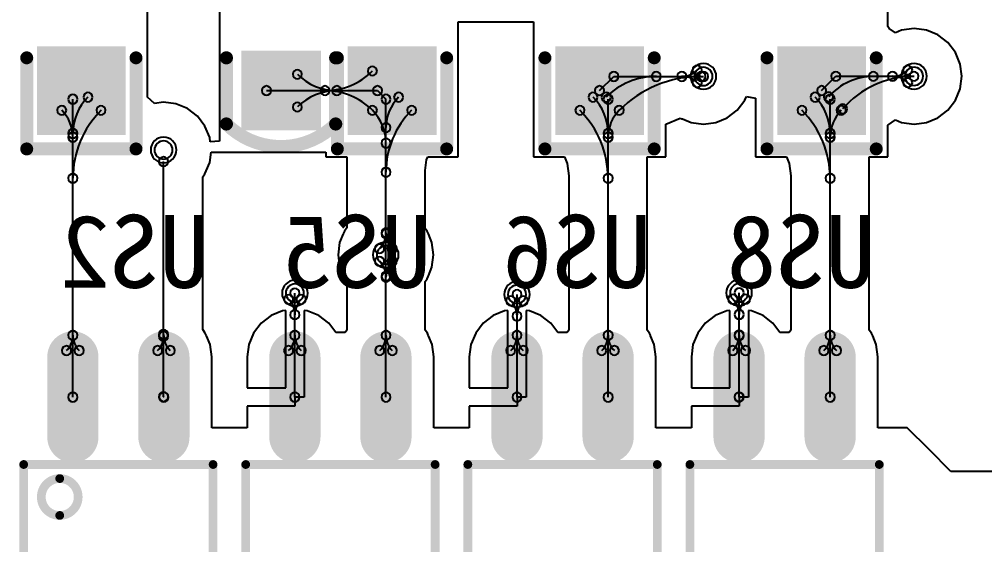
# Model space of a CAD drawing. Header units: inches. Extents: x 32166 to 66782, y 2386 to 7162.
# Drawn here: x 33241.4 to 33347.4, y 3364.6 to 3422.2 of the extents above; entities that cross this region are included whole.
import ezdxf

# ---------------------------------------------------------------- set-up
doc = ezdxf.new("R2010")
doc.units = ezdxf.units.IN
doc.header["$LTSCALE"] = 0.64311
doc.header["$MEASUREMENT"] = 0
for name, color, linetype in [('BOTTOMLAYER', 5, 'CONTINUOUS'), ('BOTTOMOVERLAY', 54, 'CONTINUOUS'), ('BOTTOMPASTE', 16, 'CONTINUOUS'), ('BOTTOMSOLDER', 6, 'CONTINUOUS'), ('MULTILAYER', 9, 'CONTINUOUS')]:
    doc.layers.add(name, color=color, linetype=linetype)
doc.styles.get("Standard").update_dxf_attribs({"font": 'txt', "width": 0.8})

msp = doc.modelspace()

# ---------------------------------------------------------------- linework, layer by layer
at = {"layer": 'BOTTOMLAYER'}
for p, q in [((33336.79, 3421.68), (33336.79, 3434.48)), ((33255.51, 3419.95), (33255.51, 3426.88)), ((33263.41, 3426.2), (33263.41, 3420.46)), ((33289.62, 3419.95), (33289.62, 3421.97)), ((33289.62, 3421.97), (33297.88, 3421.97)), ((33297.88, 3421.97), (33297.88, 3419.95)), ((33336.79, 3421.46), (33336.79, 3421.68)), ((33336.94, 3421.24), (33336.79, 3421.46)), ((33337.64, 3420.77), (33336.94, 3421.24)), ((33338.31, 3421.05), (33337.64, 3420.77)), ((33339.67, 3421.23), (33338.31, 3421.05)), ((33341.03, 3421.05), (33339.67, 3421.23)), ((33342.29, 3420.53), (33341.03, 3421.05)), ((33255.51, 3413.69), (33255.51, 3419.95)), ((33263.41, 3420.46), (33263.41, 3408.87)), ((33289.62, 3407.15), (33289.62, 3419.95)), ((33297.88, 3419.95), (33297.88, 3407.15)), ((33343.38, 3419.69), (33342.29, 3420.53)), ((33344.21, 3418.61), (33343.38, 3419.69)), ((33344.74, 3417.34), (33344.21, 3418.61)), ((33344.92, 3415.99), (33344.74, 3417.34)), ((33305.14, 3414.42), (33306.71, 3415.98)), ((33306.71, 3415.98), (33316.55, 3415.98)), ((33329.53, 3414.42), (33331.09, 3415.99)), ((33331.09, 3415.99), (33339.67, 3415.99)), ((33344.74, 3414.63), (33344.92, 3415.99)), ((33268.57, 3414.42), (33280.76, 3414.42)), ((33280.76, 3414.42), (33281.69, 3413.48)), ((33344.21, 3413.36), (33344.74, 3414.63)), ((33247.31, 3380.79), (33247.31, 3413.48)), ((33256.27, 3413.02), (33255.51, 3413.69)), ((33281.69, 3380.79), (33281.69, 3413.48)), ((33306.08, 3380.79), (33306.08, 3413.48)), ((33320.26, 3412.27), (33321.09, 3413.36)), ((33321.09, 3413.36), (33321.27, 3413.79)), ((33321.27, 3413.79), (33322.26, 3413.59)), ((33322.26, 3413.59), (33322.26, 3407.15)), ((33330.46, 3380.79), (33330.46, 3413.48)), ((33343.38, 3412.28), (33344.21, 3413.36)), ((33257.27, 3413.15), (33256.27, 3413.02)), ((33258.63, 3412.97), (33257.27, 3413.15)), ((33259.89, 3412.45), (33258.63, 3412.97)), ((33260.98, 3411.61), (33259.89, 3412.45)), ((33319.17, 3411.44), (33320.26, 3412.27)), ((33342.29, 3411.44), (33343.38, 3412.28)), ((33261.81, 3410.53), (33260.98, 3411.61)), ((33312.41, 3410.75), (33314, 3411.41)), ((33314, 3411.41), (33314.17, 3411.34)), ((33314.17, 3411.34), (33314.21, 3411.32)), ((33314.21, 3411.32), (33314.25, 3411.31)), ((33314.25, 3411.31), (33315.19, 3410.92)), ((33317.9, 3410.92), (33319.17, 3411.44)), ((33336.79, 3410.64), (33337.64, 3411.2)), ((33337.64, 3411.2), (33338.31, 3410.92)), ((33341.03, 3410.92), (33342.29, 3411.44)), ((33262.34, 3409.26), (33261.81, 3410.53)), ((33312.41, 3407.15), (33312.41, 3410.75)), ((33315.19, 3410.92), (33316.55, 3410.74)), ((33316.55, 3410.74), (33317.9, 3410.92)), ((33336.79, 3407.15), (33336.79, 3410.64)), ((33338.31, 3410.92), (33339.67, 3410.74)), ((33339.67, 3410.74), (33341.03, 3410.92)), ((33262.4, 3408.81), (33262.34, 3409.26)), ((33263.41, 3408.87), (33262.4, 3408.81)), ((33262.34, 3406.55), (33262.48, 3407.66)), ((33262.48, 3407.66), (33263.41, 3407.66)), ((33263.41, 3407.66), (33263.41, 3407.66)), ((33263.41, 3407.66), (33275.09, 3407.66)), ((33275.09, 3407.66), (33275.09, 3407.15)), ((33275.09, 3407.15), (33277.4, 3407.15)), ((33277.4, 3407.15), (33277.4, 3399.36)), ((33285.99, 3405.66), (33286.15, 3406.84)), ((33286.15, 3406.84), (33286.28, 3407.15)), ((33286.28, 3407.15), (33289.62, 3407.15)), ((33297.88, 3407.15), (33301.3, 3407.15)), ((33301.3, 3407.15), (33301.6, 3406.43)), ((33310.38, 3388.13), (33310.38, 3407.15)), ((33310.38, 3407.15), (33312.41, 3407.15)), ((33322.26, 3407.15), (33325.68, 3407.15)), ((33325.68, 3407.15), (33325.98, 3406.43)), ((33334.76, 3388.13), (33334.76, 3407.15)), ((33334.76, 3407.15), (33336.79, 3407.15)), ((33257.27, 3380.83), (33257.27, 3406.63)), ((33261.95, 3405.6), (33262.34, 3406.55)), ((33301.6, 3406.43), (33301.78, 3405.06)), ((33325.98, 3406.43), (33326.16, 3405.06)), ((33261.57, 3404.97), (33261.81, 3405.28)), ((33261.57, 3388.19), (33261.57, 3404.97)), ((33261.81, 3405.28), (33261.92, 3405.53)), ((33261.92, 3405.53), (33261.94, 3405.56)), ((33261.94, 3405.56), (33261.95, 3405.6)), ((33285.99, 3399.29), (33285.99, 3405.66)), ((33301.78, 3405.06), (33301.78, 3388.13)), ((33326.16, 3405.06), (33326.16, 3388.13)), ((33277, 3398.69), (33276.6, 3397.74)), ((33277.03, 3398.76), (33277, 3398.73)), ((33277, 3398.73), (33277, 3398.69)), ((33277.13, 3399.01), (33277.03, 3398.76)), ((33277.4, 3399.36), (33277.13, 3399.01)), ((33286.21, 3399.01), (33285.99, 3399.29)), ((33286.32, 3398.76), (33286.21, 3399.01)), ((33286.34, 3398.73), (33286.32, 3398.76)), ((33286.35, 3398.69), (33286.34, 3398.73)), ((33286.74, 3397.74), (33286.35, 3398.69)), ((33276.6, 3397.74), (33276.43, 3396.39)), ((33286.92, 3396.39), (33286.74, 3397.74)), ((33276.43, 3396.39), (33276.6, 3395.03)), ((33286.74, 3395.03), (33286.92, 3396.39)), ((33276.6, 3395.03), (33277, 3394.08)), ((33286.35, 3394.08), (33286.74, 3395.03)), ((33277, 3394.08), (33277, 3394.04)), ((33277, 3394.04), (33277.03, 3394.01)), ((33277.03, 3394.01), (33277.13, 3393.76)), ((33277.13, 3393.76), (33277.4, 3393.41)), ((33277.4, 3393.41), (33277.4, 3388.13)), ((33285.99, 3393.48), (33286.21, 3393.76)), ((33285.99, 3388.13), (33285.99, 3393.48)), ((33286.21, 3393.76), (33286.32, 3394.01)), ((33286.32, 3394.01), (33286.34, 3394.04)), ((33286.34, 3394.04), (33286.35, 3394.08)), ((33271.69, 3380.79), (33271.69, 3392.2)), ((33296.08, 3380.79), (33296.08, 3392.06)), ((33320.47, 3380.8), (33320.47, 3392.23)), ((33270.34, 3390.26), (33269.07, 3389.74)), ((33270.68, 3390.3), (33270.34, 3390.26)), ((33270.68, 3381.81), (33270.68, 3390.3)), ((33273.05, 3390.26), (33272.71, 3390.3)), ((33272.71, 3390.3), (33272.71, 3380.79)), ((33274.32, 3389.74), (33273.05, 3390.26)), ((33294.72, 3390.26), (33293.46, 3389.74)), ((33295.06, 3390.3), (33294.72, 3390.26)), ((33295.06, 3381.81), (33295.06, 3390.3)), ((33297.44, 3390.26), (33297.09, 3390.3)), ((33297.09, 3390.3), (33297.09, 3380.79)), ((33298.7, 3389.74), (33297.44, 3390.26)), ((33319.11, 3390.26), (33317.84, 3389.74)), ((33319.45, 3390.3), (33319.11, 3390.26)), ((33319.45, 3381.81), (33319.45, 3390.3)), ((33321.82, 3390.26), (33321.48, 3390.3)), ((33321.48, 3390.3), (33321.48, 3380.79)), ((33323.09, 3389.74), (33321.82, 3390.26)), ((33267.99, 3388.9), (33267.15, 3387.82)), ((33269.07, 3389.74), (33267.99, 3388.9)), ((33275.4, 3388.9), (33274.32, 3389.74)), ((33276.19, 3387.88), (33275.4, 3388.9)), ((33292.37, 3388.9), (33291.54, 3387.82)), ((33293.46, 3389.74), (33292.37, 3388.9)), ((33299.79, 3388.9), (33298.7, 3389.74)), ((33300.57, 3387.88), (33299.79, 3388.9)), ((33316.75, 3388.9), (33315.92, 3387.82)), ((33317.84, 3389.74), (33316.75, 3388.9)), ((33324.17, 3388.9), (33323.09, 3389.74)), ((33324.95, 3387.88), (33324.17, 3388.9)), ((33261.85, 3387.82), (33261.57, 3388.19)), ((33261.96, 3387.57), (33261.85, 3387.82)), ((33267.15, 3387.82), (33266.63, 3386.55)), ((33277.2, 3387.88), (33276.19, 3387.88)), ((33277.4, 3388.13), (33277.2, 3387.88)), ((33286.24, 3387.82), (33285.99, 3388.13)), ((33286.34, 3387.57), (33286.24, 3387.82)), ((33291.54, 3387.82), (33291.01, 3386.55)), ((33301.59, 3387.88), (33300.57, 3387.88)), ((33301.78, 3388.13), (33301.59, 3387.88)), ((33310.62, 3387.82), (33310.38, 3388.13)), ((33310.72, 3387.57), (33310.62, 3387.82)), ((33315.92, 3387.82), (33315.4, 3386.55)), ((33325.97, 3387.88), (33324.95, 3387.88)), ((33326.16, 3388.13), (33325.97, 3387.88)), ((33335, 3387.82), (33334.76, 3388.13)), ((33335.11, 3387.57), (33335, 3387.82)), ((33261.98, 3387.53), (33261.96, 3387.57)), ((33261.99, 3387.5), (33261.98, 3387.53)), ((33262.38, 3386.55), (33261.99, 3387.5)), ((33286.36, 3387.53), (33286.34, 3387.57)), ((33286.37, 3387.5), (33286.36, 3387.53)), ((33286.76, 3386.55), (33286.37, 3387.5)), ((33310.75, 3387.53), (33310.72, 3387.57)), ((33310.75, 3387.5), (33310.75, 3387.53)), ((33311.14, 3386.55), (33310.75, 3387.5)), ((33335.13, 3387.53), (33335.11, 3387.57)), ((33335.14, 3387.5), (33335.13, 3387.53)), ((33335.53, 3386.55), (33335.14, 3387.5)), ((33262.56, 3385.19), (33262.38, 3386.55)), ((33266.63, 3386.55), (33266.45, 3385.19)), ((33286.94, 3385.19), (33286.76, 3386.55)), ((33291.01, 3386.55), (33290.83, 3385.19)), ((33311.32, 3385.19), (33311.14, 3386.55)), ((33315.4, 3386.55), (33315.22, 3385.19)), ((33335.71, 3385.19), (33335.53, 3386.55)), ((33262.56, 3377.43), (33262.56, 3385.19)), ((33266.45, 3385.19), (33266.45, 3381.81)), ((33286.94, 3377.43), (33286.94, 3385.19)), ((33290.83, 3385.19), (33290.83, 3381.81)), ((33311.32, 3377.43), (33311.32, 3385.19)), ((33315.22, 3385.19), (33315.22, 3381.81)), ((33335.71, 3377.43), (33335.71, 3385.19)), ((33266.45, 3381.81), (33270.68, 3381.81)), ((33290.83, 3381.81), (33295.06, 3381.81)), ((33315.22, 3381.81), (33319.45, 3381.81)), ((33257.27, 3380.83), (33257.31, 3380.79)), ((33272.71, 3380.79), (33271.7, 3380.79)), ((33271.7, 3380.79), (33271.7, 3379.78)), ((33297.09, 3380.79), (33296.08, 3380.79)), ((33296.08, 3380.79), (33296.08, 3379.78)), ((33320.46, 3380.79), (33320.47, 3380.8)), ((33321.48, 3380.79), (33320.46, 3380.79)), ((33320.46, 3380.79), (33320.46, 3379.78)), ((33271.7, 3379.78), (33266.45, 3379.78)), ((33266.45, 3379.78), (33266.45, 3377.43)), ((33296.08, 3379.78), (33290.83, 3379.78)), ((33290.83, 3379.78), (33290.83, 3377.43)), ((33320.46, 3379.78), (33315.22, 3379.78)), ((33315.22, 3379.78), (33315.22, 3377.43)), ((33266.45, 3377.43), (33262.56, 3377.43)), ((33290.83, 3377.43), (33286.94, 3377.43)), ((33315.22, 3377.43), (33311.32, 3377.43)), ((33338.93, 3377.43), (33335.71, 3377.43)), ((33341.32, 3375.03), (33338.93, 3377.43)), ((33343.7, 3372.63), (33341.32, 3375.03)), ((33381.54, 3372.63), (33343.7, 3372.63))]:
    msp.add_line(p, q, dxfattribs=at)
at = {"layer": 'BOTTOMLAYER', "const_width": 4}
for points in [[(33247.31, 3376.39), (33247.31, 3385.19)], [(33257.31, 3376.39), (33257.31, 3385.19)], [(33271.69, 3385.19), (33271.69, 3376.39)], [(33281.69, 3385.19), (33281.69, 3376.39)], [(33296.08, 3385.19), (33296.08, 3376.39)], [(33306.08, 3385.19), (33306.08, 3376.39)], [(33320.46, 3385.19), (33320.46, 3376.39)], [(33330.46, 3385.19), (33330.46, 3376.39)]]:
    msp.add_lwpolyline(points, dxfattribs=at)
at = {"layer": 'BOTTOMLAYER', "const_width": 2}
for points in [[(33247.31, 3386.19, 1), (33247.31, 3384.19, 1)], [(33257.31, 3386.19, 1), (33257.31, 3384.19, 1)], [(33271.69, 3384.19, 1), (33271.69, 3386.19, 1)], [(33281.69, 3384.19, 1), (33281.69, 3386.19, 1)], [(33296.08, 3384.19, 1), (33296.08, 3386.19, 1)], [(33306.08, 3384.19, 1), (33306.08, 3386.19, 1)], [(33320.46, 3384.19, 1), (33320.46, 3386.19, 1)], [(33330.46, 3384.19, 1), (33330.46, 3386.19, 1)], [(33247.31, 3377.39, 1), (33247.31, 3375.39, 1)], [(33257.31, 3377.39, 1), (33257.31, 3375.39, 1)], [(33271.69, 3375.39, 1), (33271.69, 3377.39, 1)], [(33281.69, 3375.39, 1), (33281.69, 3377.39, 1)], [(33296.08, 3375.39, 1), (33296.08, 3377.39, 1)], [(33306.08, 3375.39, 1), (33306.08, 3377.39, 1)], [(33320.46, 3375.39, 1), (33320.46, 3377.39, 1)], [(33330.46, 3375.39, 1), (33330.46, 3377.39, 1)]]:
    msp.add_lwpolyline(points, format="xyb", close=True, dxfattribs=at)
at = {"layer": 'BOTTOMLAYER'}
for centre, radius, start, end in [((33271.96, 3416.21), 0.508, 0, 180), ((33275, 3421.78), 7.36, 270, 315), ((33280.2, 3416.57), 0.508, 0, 180), ((33280.2, 3416.57), 0.508, 180, 0), ((33306.71, 3415.98), 0.508, 0, 180), ((33306.71, 3415.98), 0.508, 0, 180), ((33311.37, 3415.98), 0.508, 0, 180), ((33314.17, 3415.98), 0.508, 0, 180), ((33314.17, 3415.98), 0.508, 0, 180), ((33314.17, 3418.36), 2.38, 270.0004, 315.0004), ((33315.85, 3416.68), 0.508, 0, 180), ((33315.85, 3416.68), 0.508, 180, 0), ((33316.55, 3415.98), 1, 0, 180), ((33316.28, 3415.98), 0.508, 0, 180), ((33316.55, 3415.98), 0.508, 0, 180), ((33331.09, 3415.99), 0.508, 0, 180), ((33331.09, 3415.99), 0.508, 0, 180), ((33335.21, 3415.99), 0.508, 0, 180), ((33337.3, 3415.99), 0.508, 0, 180), ((33337.3, 3415.99), 0.508, 0, 180), ((33337.3, 3418.36), 2.38, 270.0004, 315.0004), ((33338.98, 3416.68), 0.508, 0, 180), ((33338.98, 3416.68), 0.508, 180, 0), ((33339.67, 3415.99), 1, 0, 180), ((33339.67, 3415.99), 0.508, 0, 180), ((33339.67, 3415.99), 0.508, 0, 180), ((33271.96, 3416.21), 0.508, 180, 0), ((33276.3, 3420.55), 6.13, 225.0001, 270.0001), ((33311.37, 3408.19), 7.8, 89.9999, 134.9999), ((33306.71, 3415.98), 0.508, 180, 0), ((33306.71, 3415.98), 0.508, 180, 0), ((33316.28, 3403.28), 12.7, 90, 135), ((33311.37, 3415.98), 0.508, 180, 0), ((33314.17, 3415.98), 0.508, 180, 0), ((33314.17, 3415.98), 0.508, 180, 0), ((33314.17, 3413.61), 2.38, 44.9996, 89.9996), ((33315.85, 3415.29), 0.508, 0, 180), ((33316.55, 3415.98), 1, 180, 0), ((33316.28, 3415.98), 0.508, 180, 0), ((33316.55, 3415.98), 0.508, 180, 0), ((33335.21, 3409.47), 6.51, 90, 138.938), ((33331.09, 3415.99), 0.508, 180, 0), ((33331.09, 3415.99), 0.508, 180, 0), ((33339.67, 3405.58), 10.4, 90, 138.938), ((33335.21, 3415.99), 0.508, 180, 0), ((33337.3, 3415.99), 0.508, 180, 0), ((33337.3, 3415.99), 0.508, 180, 0), ((33337.3, 3413.61), 2.38, 44.9996, 89.9996), ((33338.98, 3415.29), 0.508, 0, 180), ((33339.67, 3415.99), 1, 180, 0), ((33339.67, 3415.99), 0.508, 180, 0), ((33339.67, 3415.99), 0.508, 180, 0), ((33268.57, 3414.42), 0.508, 0, 180), ((33268.57, 3414.42), 0.508, 180, 0), ((33276.3, 3408.29), 6.13, 89.9999, 134.9999), ((33275, 3414.42), 0.508, 0, 180), ((33275, 3414.42), 0.508, 0, 180), ((33275, 3414.42), 0.508, 180, 0), ((33275, 3414.42), 0.508, 180, 0), ((33275, 3407.06), 7.36, 45, 90), ((33276.3, 3414.42), 0.508, 0, 180), ((33276.3, 3414.42), 0.508, 0, 180), ((33276.3, 3414.42), 0.508, 180, 0), ((33276.3, 3414.42), 0.508, 180, 0), ((33280.76, 3414.42), 0.508, 0, 180), ((33280.76, 3414.42), 0.508, 0, 180), ((33280.76, 3414.42), 0.508, 180, 0), ((33280.76, 3414.42), 0.508, 180, 0), ((33305.14, 3414.42), 0.508, 0, 180), ((33305.14, 3414.42), 0.508, 180, 0), ((33315.85, 3415.29), 0.508, 180, 0), ((33329.53, 3414.42), 0.508, 0, 180), ((33329.53, 3414.42), 0.508, 180, 0), ((33330.29, 3413.75), 0.508, 0, 180), ((33338.98, 3415.29), 0.508, 180, 0), ((33247.31, 3413.48), 0.508, 0, 180), ((33247.31, 3413.48), 0.508, 180, 0), ((33252.96, 3409.71), 5.65, 135.0001, 180.0001), ((33248.97, 3413.7), 0.508, 0, 180), ((33248.97, 3413.7), 0.508, 180, 0), ((33281.69, 3413.48), 0.508, 0, 180), ((33281.69, 3413.48), 0.508, 0, 180), ((33281.69, 3413.48), 0.508, 180, 0), ((33281.69, 3413.48), 0.508, 180, 0), ((33286.41, 3410.36), 4.72, 135.0001, 180.0001), ((33283.08, 3413.7), 0.508, 0, 180), ((33283.08, 3413.7), 0.508, 180, 0), ((33304.42, 3413.7), 0.508, 0, 180), ((33304.42, 3413.7), 0.508, 180, 0), ((33300.43, 3409.71), 5.65, 359.9999, 44.9999), ((33305.86, 3413.7), 0.508, 0, 180), ((33305.86, 3413.7), 0.508, 180, 0), ((33306.08, 3413.48), 0.508, 0, 180), ((33306.08, 3413.48), 0.508, 180, 0), ((33328.81, 3413.7), 0.508, 0, 180), ((33328.81, 3413.7), 0.508, 180, 0), ((33324.81, 3409.71), 5.65, 359.9999, 44.9999), ((33330.29, 3413.75), 0.508, 180, 0), ((33330.46, 3413.48), 0.508, 0, 180), ((33330.46, 3413.48), 0.508, 180, 0), ((33246.09, 3412.26), 0.508, 0, 180), ((33246.09, 3412.26), 0.508, 180, 0), ((33243.15, 3409.32), 4.16, 359.9999, 44.9999), ((33257.87, 3404.8), 10.55, 135, 180), ((33250.4, 3412.26), 0.508, 0, 180), ((33250.4, 3412.26), 0.508, 180, 0), ((33271.96, 3412.62), 0.508, 0, 180), ((33271.96, 3412.62), 0.508, 180, 0), ((33280.2, 3412.26), 0.508, 0, 180), ((33280.2, 3412.26), 0.508, 0, 180), ((33280.2, 3412.26), 0.508, 180, 0), ((33280.2, 3412.26), 0.508, 180, 0), ((33276.6, 3408.66), 5.09, 0, 45), ((33291.32, 3405.46), 9.63, 135, 180), ((33284.51, 3412.26), 0.508, 0, 180), ((33284.51, 3412.26), 0.508, 180, 0), ((33302.99, 3412.26), 0.508, 0, 180), ((33302.99, 3412.26), 0.508, 180, 0), ((33295.52, 3404.8), 10.55, 360, 45), ((33310.24, 3409.32), 4.16, 135.0001, 180.0001), ((33307.3, 3412.26), 0.508, 0, 180), ((33307.3, 3412.26), 0.508, 0, 180), ((33307.3, 3412.26), 0.508, 180, 0), ((33307.3, 3412.26), 0.508, 180, 0), ((33327.37, 3412.26), 0.508, 0, 180), ((33327.37, 3412.26), 0.508, 180, 0), ((33319.91, 3404.8), 10.55, 360, 45), ((33334.63, 3409.32), 4.16, 135.0001, 180.0001), ((33331.68, 3412.26), 0.508, 0, 180), ((33331.68, 3412.26), 0.508, 180, 0), ((33331.83, 3412.42), 0.508, 0, 180), ((33331.83, 3412.42), 0.508, 180, 0), ((33247.31, 3409.71), 0.508, 0, 180), ((33281.69, 3410.36), 0.508, 0, 180), ((33281.69, 3410.36), 0.508, 180, 0), ((33306.08, 3409.71), 0.508, 0, 180), ((33330.46, 3409.71), 0.508, 0, 180), ((33247.31, 3409.32), 0.508, 0, 180), ((33247.31, 3409.71), 0.508, 180, 0), ((33247.31, 3409.32), 0.508, 180, 0), ((33281.69, 3408.66), 0.508, 0, 180), ((33306.08, 3409.32), 0.508, 0, 180), ((33306.08, 3409.71), 0.508, 180, 0), ((33306.08, 3409.32), 0.508, 180, 0), ((33330.46, 3409.32), 0.508, 0, 180), ((33330.46, 3409.71), 0.508, 180, 0), ((33330.46, 3409.32), 0.508, 180, 0), ((33257.27, 3407.91), 1, 0, 180), ((33257.27, 3407.91), 1, 180, 0), ((33281.69, 3408.66), 0.508, 180, 0), ((33257.27, 3406.63), 0.508, 0, 180), ((33257.27, 3406.63), 0.508, 180, 0), ((33281.69, 3405.46), 0.508, 0, 180), ((33247.31, 3404.8), 0.508, 0, 180), ((33247.31, 3404.8), 0.508, 180, 0), ((33281.69, 3405.46), 0.508, 180, 0), ((33306.08, 3404.8), 0.508, 0, 180), ((33306.08, 3404.8), 0.508, 180, 0), ((33330.46, 3404.8), 0.508, 0, 180), ((33330.46, 3404.8), 0.508, 180, 0), ((33279.24, 3398.82), 2.46, 314.9996, 359.9996), ((33281.69, 3398.82), 0.508, 0, 180), ((33281.69, 3398.7), 0.508, 0, 180), ((33281.69, 3398.82), 0.508, 180, 0), ((33281.69, 3398.7), 0.508, 180, 0), ((33283.99, 3398.7), 2.29, 180.0003, 225.0003), ((33280.98, 3397.08), 0.508, 0, 180), ((33281.67, 3396.39), 1, 0, 180), ((33282.37, 3397.08), 0.508, 0, 180), ((33280.98, 3397.08), 0.508, 180, 0), ((33281.67, 3396.39), 1, 180, 0), ((33282.37, 3397.08), 0.508, 180, 0), ((33280.98, 3395.69), 0.508, 0, 180), ((33280.98, 3395.69), 0.508, 180, 0), ((33279.24, 3393.95), 2.46, 0.0004, 45.0004), ((33283.99, 3394.07), 2.29, 134.9997, 179.9997), ((33282.37, 3395.69), 0.508, 0, 180), ((33282.37, 3395.69), 0.508, 180, 0), ((33281.69, 3394.07), 0.508, 0, 180), ((33281.69, 3393.95), 0.508, 0, 180), ((33271.69, 3392.2), 1, 0, 180), ((33281.69, 3394.07), 0.508, 180, 0), ((33281.69, 3393.95), 0.508, 180, 0), ((33296.08, 3392.06), 1, 0, 180), ((33320.47, 3392.23), 1, 0, 180), ((33271, 3391.51), 0.508, 0, 180), ((33271.69, 3392.2), 1, 180, 0), ((33271.69, 3392.2), 0.508, 0, 180), ((33271.69, 3392.2), 0.508, 180, 0), ((33272.39, 3391.51), 0.508, 0, 180), ((33296.08, 3392.06), 1, 180, 0), ((33296.08, 3392.06), 0.508, 0, 180), ((33296.08, 3392.06), 0.508, 180, 0), ((33319.78, 3391.53), 0.508, 0, 180), ((33320.47, 3392.23), 1, 180, 0), ((33320.47, 3392.23), 0.508, 0, 180), ((33320.47, 3392.23), 0.508, 180, 0), ((33321.17, 3391.53), 0.508, 0, 180), ((33271, 3391.51), 0.508, 180, 0), ((33269.32, 3389.83), 2.38, 0.0004, 45.0004), ((33274.07, 3389.83), 2.38, 134.9996, 179.9996), ((33272.39, 3391.51), 0.508, 180, 0), ((33295.38, 3391.36), 0.508, 0, 180), ((33295.38, 3391.36), 0.508, 180, 0), ((33293.7, 3389.68), 2.38, 0.0004, 45.0004), ((33298.45, 3389.68), 2.38, 134.9996, 179.9996), ((33296.77, 3391.36), 0.508, 0, 180), ((33296.77, 3391.36), 0.508, 180, 0), ((33319.78, 3391.53), 0.508, 180, 0), ((33318.1, 3389.85), 2.38, 0.0004, 45.0004), ((33322.85, 3389.85), 2.38, 134.9996, 179.9996), ((33321.17, 3391.53), 0.508, 180, 0), ((33271.69, 3389.83), 0.508, 0, 180), ((33271.69, 3389.83), 0.508, 0, 180), ((33296.08, 3389.68), 0.508, 0, 180), ((33296.08, 3389.68), 0.508, 0, 180), ((33320.47, 3389.85), 0.508, 0, 180), ((33320.47, 3389.85), 0.508, 0, 180), ((33271.69, 3389.83), 0.508, 180, 0), ((33271.69, 3389.83), 0.508, 180, 0), ((33296.08, 3389.68), 0.508, 180, 0), ((33296.08, 3389.68), 0.508, 180, 0), ((33320.47, 3389.85), 0.508, 180, 0), ((33320.47, 3389.85), 0.508, 180, 0), ((33247.31, 3387.57), 0.508, 0, 180), ((33247.31, 3387.57), 0.508, 0, 180), ((33257.27, 3387.67), 0.508, 0, 180), ((33257.27, 3387.47), 0.508, 0, 180), ((33271.69, 3387.57), 0.508, 0, 180), ((33271.69, 3387.57), 0.508, 0, 180), ((33281.69, 3387.57), 0.508, 0, 180), ((33281.69, 3387.57), 0.508, 0, 180), ((33296.08, 3387.57), 0.508, 0, 180), ((33296.08, 3387.57), 0.508, 0, 180), ((33306.08, 3387.57), 0.508, 0, 180), ((33306.08, 3387.57), 0.508, 0, 180), ((33320.47, 3387.59), 0.508, 0, 180), ((33320.47, 3387.55), 0.508, 0, 180), ((33330.46, 3387.57), 0.508, 0, 180), ((33330.46, 3387.57), 0.508, 0, 180), ((33244.94, 3387.57), 2.38, 314.9996, 359.9996), ((33247.31, 3387.57), 0.508, 180, 0), ((33247.31, 3387.57), 0.508, 180, 0), ((33249.69, 3387.57), 2.38, 180.0004, 225.0004), ((33255.03, 3387.47), 2.24, 314.9998, 359.9998), ((33257.27, 3387.67), 0.508, 180, 0), ((33257.27, 3387.47), 0.508, 180, 0), ((33259.78, 3387.67), 2.51, 180.0003, 225.0003), ((33269.32, 3387.57), 2.38, 314.9996, 359.9996), ((33271.69, 3387.57), 0.508, 180, 0), ((33271.69, 3387.57), 0.508, 180, 0), ((33274.07, 3387.57), 2.38, 180.0004, 225.0004), ((33279.32, 3387.57), 2.38, 314.9996, 359.9996), ((33281.69, 3387.57), 0.508, 180, 0), ((33281.69, 3387.57), 0.508, 180, 0), ((33284.07, 3387.57), 2.38, 180.0004, 225.0004), ((33293.7, 3387.57), 2.38, 314.9996, 359.9996), ((33296.08, 3387.57), 0.508, 180, 0), ((33296.08, 3387.57), 0.508, 180, 0), ((33298.45, 3387.57), 2.38, 180.0004, 225.0004), ((33303.7, 3387.57), 2.38, 314.9996, 359.9996), ((33306.08, 3387.57), 0.508, 180, 0), ((33306.08, 3387.57), 0.508, 180, 0), ((33308.45, 3387.57), 2.38, 180.0004, 225.0004), ((33318.07, 3387.59), 2.4, 314.9996, 359.9996), ((33320.47, 3387.59), 0.508, 180, 0), ((33320.47, 3387.55), 0.508, 180, 0), ((33322.82, 3387.55), 2.35, 180.0003, 225.0003), ((33328.09, 3387.57), 2.38, 314.9996, 359.9996), ((33330.46, 3387.57), 0.508, 180, 0), ((33330.46, 3387.57), 0.508, 180, 0), ((33332.84, 3387.57), 2.38, 180.0004, 225.0004), ((33246.62, 3385.89), 0.508, 0, 180), ((33246.62, 3385.89), 0.508, 180, 0), ((33248.01, 3385.89), 0.508, 0, 180), ((33248.01, 3385.89), 0.508, 180, 0), ((33256.62, 3385.89), 0.508, 0, 180), ((33256.62, 3385.89), 0.508, 180, 0), ((33258.01, 3385.89), 0.508, 0, 180), ((33258.01, 3385.89), 0.508, 180, 0), ((33271, 3385.89), 0.508, 0, 180), ((33271, 3385.89), 0.508, 180, 0), ((33272.39, 3385.89), 0.508, 0, 180), ((33272.39, 3385.89), 0.508, 180, 0), ((33281, 3385.89), 0.508, 0, 180), ((33281, 3385.89), 0.508, 180, 0), ((33282.39, 3385.89), 0.508, 0, 180), ((33282.39, 3385.89), 0.508, 180, 0), ((33295.38, 3385.89), 0.508, 0, 180), ((33295.38, 3385.89), 0.508, 180, 0), ((33296.77, 3385.89), 0.508, 0, 180), ((33296.77, 3385.89), 0.508, 180, 0), ((33305.38, 3385.89), 0.508, 0, 180), ((33305.38, 3385.89), 0.508, 180, 0), ((33306.77, 3385.89), 0.508, 0, 180), ((33306.77, 3385.89), 0.508, 180, 0), ((33319.77, 3385.89), 0.508, 0, 180), ((33319.77, 3385.89), 0.508, 180, 0), ((33321.16, 3385.89), 0.508, 0, 180), ((33321.16, 3385.89), 0.508, 180, 0), ((33329.77, 3385.89), 0.508, 0, 180), ((33329.77, 3385.89), 0.508, 180, 0), ((33331.16, 3385.89), 0.508, 0, 180), ((33331.16, 3385.89), 0.508, 180, 0), ((33247.31, 3380.79), 0.508, 0, 180), ((33247.31, 3380.79), 0.508, 180, 0), ((33257.27, 3380.83), 0.508, 0, 180), ((33257.27, 3380.83), 0.508, 0, 180), ((33257.27, 3380.83), 0.508, 180, 0), ((33257.27, 3380.83), 0.508, 180, 0), ((33257.31, 3380.79), 0.508, 0, 180), ((33257.31, 3380.79), 0.508, 180, 0), ((33271.69, 3380.79), 0.508, 0, 180), ((33271.69, 3380.79), 0.508, 180, 0), ((33281.69, 3380.79), 0.508, 0, 180), ((33281.69, 3380.79), 0.508, 180, 0), ((33296.08, 3380.79), 0.508, 0, 180), ((33296.08, 3380.79), 0.508, 180, 0), ((33306.08, 3380.79), 0.508, 0, 180), ((33306.08, 3380.79), 0.508, 180, 0), ((33320.46, 3380.79), 0.508, 0, 180), ((33320.46, 3380.79), 0.508, 180, 0), ((33320.47, 3380.8), 0.508, 0, 180), ((33320.47, 3380.8), 0.508, 0, 180), ((33320.47, 3380.8), 0.508, 180, 0), ((33320.47, 3380.8), 0.508, 180, 0), ((33330.46, 3380.79), 0.508, 0, 180), ((33330.46, 3380.79), 0.508, 180, 0)]:
    msp.add_arc(centre, radius, start, end, dxfattribs=at)
for points in [[(33244.18, 3418.48), (33244.18, 3410.35), (33252.31, 3418.48), (33252.31, 3410.35)], [(33273.72, 3410.86), (33273.72, 3417.97), (33266.61, 3410.86), (33266.61, 3417.97)], [(33278.29, 3418.48), (33278.29, 3410.35), (33286.42, 3418.48), (33286.42, 3410.35)], [(33301.08, 3418.48), (33301.08, 3410.35), (33309.21, 3418.48), (33309.21, 3410.35)], [(33325.46, 3418.48), (33325.46, 3410.35), (33333.59, 3418.48), (33333.59, 3410.35)]]:
    msp.add_solid(points, dxfattribs=at)
at = {"layer": 'BOTTOMOVERLAY'}
for points, const_width in [([(33242.25, 3408.02), (33242.25, 3418.02)], 1.42), ([(33254.25, 3408.02), (33254.25, 3418.02)], 1.42), ([(33264.17, 3410.76), (33264.17, 3418.02)], 1.44), ([(33276.17, 3410.76), (33276.17, 3418.02)], 1.44), ([(33276.36, 3408.02), (33276.36, 3418.02)], 1.42), ([(33288.36, 3408.02), (33288.36, 3418.02)], 1.42), ([(33299.14, 3408.02), (33299.14, 3418.02)], 1.42), ([(33311.14, 3408.02), (33311.14, 3418.02)], 1.42), ([(33323.53, 3408.02), (33323.53, 3418.02)], 1.42), ([(33335.53, 3408.02), (33335.53, 3418.02)], 1.42), ([(33242.25, 3408.02), (33254.25, 3408.02)], 1.42), ([(33276.36, 3408.02), (33288.36, 3408.02)], 1.42), ([(33299.14, 3408.02), (33311.14, 3408.02)], 1.42), ([(33323.53, 3408.02), (33335.53, 3408.02)], 1.42), ([(33241.91, 3373.39), (33262.71, 3373.39)], 0.959), ([(33241.91, 3338.19), (33241.91, 3373.39)], 0.959), ([(33262.71, 3338.19), (33262.71, 3373.39)], 0.959), ([(33266.29, 3338.19), (33266.29, 3373.39)], 0.959), ([(33266.29, 3373.39), (33287.09, 3373.39)], 0.959), ([(33287.09, 3338.19), (33287.09, 3373.39)], 0.959), ([(33290.68, 3338.19), (33290.68, 3373.39)], 0.959), ([(33290.68, 3373.39), (33311.48, 3373.39)], 0.959), ([(33311.48, 3338.19), (33311.48, 3373.39)], 0.959), ([(33315.06, 3338.19), (33315.06, 3373.39)], 0.959), ([(33315.06, 3373.39), (33335.86, 3373.39)], 0.959), ([(33335.86, 3338.19), (33335.86, 3373.39)], 0.959)]:
    msp.add_lwpolyline(points, dxfattribs=dict(at, const_width=const_width))
for points, const_width in [([(33241.89, 3418.02, 1), (33242.6, 3418.02, 1)], 0.711), ([(33253.89, 3418.02, 1), (33254.6, 3418.02, 1)], 0.711), ([(33264.53, 3418.02, 1), (33263.81, 3418.02, 1)], 0.72), ([(33276.53, 3418.02, 1), (33275.81, 3418.02, 1)], 0.72), ([(33276, 3418.02, 1), (33276.71, 3418.02, 1)], 0.711), ([(33288, 3418.02, 1), (33288.71, 3418.02, 1)], 0.711), ([(33298.79, 3418.02, 1), (33299.5, 3418.02, 1)], 0.711), ([(33310.79, 3418.02, 1), (33311.5, 3418.02, 1)], 0.711), ([(33323.17, 3418.02, 1), (33323.88, 3418.02, 1)], 0.711), ([(33335.17, 3418.02, 1), (33335.88, 3418.02, 1)], 0.711), ([(33264.53, 3410.76, 1), (33263.81, 3410.76, 1)], 0.72), ([(33264.53, 3410.76, 1), (33263.81, 3410.76, 1)], 0.72), ([(33276.53, 3410.76, 1), (33275.81, 3410.76, 1)], 0.72), ([(33276.53, 3410.76, 1), (33275.81, 3410.76, 1)], 0.72), ([(33241.89, 3408.02, 1), (33242.6, 3408.02, 1)], 0.711), ([(33241.89, 3408.02, 1), (33242.6, 3408.02, 1)], 0.711), ([(33253.89, 3408.02, 1), (33254.6, 3408.02, 1)], 0.711), ([(33253.89, 3408.02, 1), (33254.6, 3408.02, 1)], 0.711), ([(33276, 3408.02, 1), (33276.71, 3408.02, 1)], 0.711), ([(33276, 3408.02, 1), (33276.71, 3408.02, 1)], 0.711), ([(33288, 3408.02, 1), (33288.71, 3408.02, 1)], 0.711), ([(33288, 3408.02, 1), (33288.71, 3408.02, 1)], 0.711), ([(33298.79, 3408.02, 1), (33299.5, 3408.02, 1)], 0.711), ([(33298.79, 3408.02, 1), (33299.5, 3408.02, 1)], 0.711), ([(33310.79, 3408.02, 1), (33311.5, 3408.02, 1)], 0.711), ([(33310.79, 3408.02, 1), (33311.5, 3408.02, 1)], 0.711), ([(33323.17, 3408.02, 1), (33323.88, 3408.02, 1)], 0.711), ([(33323.17, 3408.02, 1), (33323.88, 3408.02, 1)], 0.711), ([(33335.17, 3408.02, 1), (33335.88, 3408.02, 1)], 0.711), ([(33335.17, 3408.02, 1), (33335.88, 3408.02, 1)], 0.711), ([(33241.91, 3373.63, 1), (33241.91, 3373.15, 1)], 0.48), ([(33241.91, 3373.63, 1), (33241.91, 3373.15, 1)], 0.48), ([(33262.71, 3373.63, 1), (33262.71, 3373.15, 1)], 0.48), ([(33262.71, 3373.63, 1), (33262.71, 3373.15, 1)], 0.48), ([(33266.29, 3373.15, 1), (33266.29, 3373.63, 1)], 0.48), ([(33266.29, 3373.15, 1), (33266.29, 3373.63, 1)], 0.48), ([(33287.09, 3373.15, 1), (33287.09, 3373.63, 1)], 0.48), ([(33287.09, 3373.15, 1), (33287.09, 3373.63, 1)], 0.48), ([(33290.68, 3373.15, 1), (33290.68, 3373.63, 1)], 0.48), ([(33290.68, 3373.15, 1), (33290.68, 3373.63, 1)], 0.48), ([(33311.48, 3373.15, 1), (33311.48, 3373.63, 1)], 0.48), ([(33311.48, 3373.15, 1), (33311.48, 3373.63, 1)], 0.48), ([(33315.06, 3373.15, 1), (33315.06, 3373.63, 1)], 0.48), ([(33315.06, 3373.15, 1), (33315.06, 3373.63, 1)], 0.48), ([(33335.86, 3373.15, 1), (33335.86, 3373.63, 1)], 0.48), ([(33335.86, 3373.15, 1), (33335.86, 3373.63, 1)], 0.48), ([(33245.87, 3367.8, 1), (33245.87, 3371.85, 1)], 0.959), ([(33245.87, 3372.09, 1), (33245.87, 3371.61, 1)], 0.48), ([(33245.87, 3368.04, 1), (33245.87, 3367.56, 1)], 0.48)]:
    msp.add_lwpolyline(points, format="xyb", close=True, dxfattribs=dict(at, const_width=const_width))
at = {"layer": 'BOTTOMOVERLAY', "const_width": 1.44}
msp.add_lwpolyline([(33276.17, 3410.76, -0.414214), (33264.17, 3410.76)], format="xyb", dxfattribs=at)
at = {"layer": 'BOTTOMPASTE', "const_width": 4}
for points in [[(33247.31, 3376.39), (33247.31, 3385.19)], [(33257.31, 3376.39), (33257.31, 3385.19)], [(33271.69, 3385.19), (33271.69, 3376.39)], [(33281.69, 3385.19), (33281.69, 3376.39)], [(33296.08, 3385.19), (33296.08, 3376.39)], [(33306.08, 3385.19), (33306.08, 3376.39)], [(33320.46, 3385.19), (33320.46, 3376.39)], [(33330.46, 3385.19), (33330.46, 3376.39)]]:
    msp.add_lwpolyline(points, dxfattribs=at)
at = {"layer": 'BOTTOMPASTE', "const_width": 2}
for points in [[(33247.31, 3386.19, 1), (33247.31, 3384.19, 1)], [(33257.31, 3386.19, 1), (33257.31, 3384.19, 1)], [(33271.69, 3384.19, 1), (33271.69, 3386.19, 1)], [(33281.69, 3384.19, 1), (33281.69, 3386.19, 1)], [(33296.08, 3384.19, 1), (33296.08, 3386.19, 1)], [(33306.08, 3384.19, 1), (33306.08, 3386.19, 1)], [(33320.46, 3384.19, 1), (33320.46, 3386.19, 1)], [(33330.46, 3384.19, 1), (33330.46, 3386.19, 1)], [(33247.31, 3377.39, 1), (33247.31, 3375.39, 1)], [(33257.31, 3377.39, 1), (33257.31, 3375.39, 1)], [(33271.69, 3375.39, 1), (33271.69, 3377.39, 1)], [(33281.69, 3375.39, 1), (33281.69, 3377.39, 1)], [(33296.08, 3375.39, 1), (33296.08, 3377.39, 1)], [(33306.08, 3375.39, 1), (33306.08, 3377.39, 1)], [(33320.46, 3375.39, 1), (33320.46, 3377.39, 1)], [(33330.46, 3375.39, 1), (33330.46, 3377.39, 1)]]:
    msp.add_lwpolyline(points, format="xyb", close=True, dxfattribs=at)
at = {"layer": 'BOTTOMPASTE'}
for points in [[(33244.18, 3418.48), (33244.18, 3410.35), (33252.31, 3418.48), (33252.31, 3410.35)], [(33273.72, 3410.86), (33273.72, 3417.97), (33266.61, 3410.86), (33266.61, 3417.97)], [(33278.29, 3418.48), (33278.29, 3410.35), (33286.42, 3418.48), (33286.42, 3410.35)], [(33301.08, 3418.48), (33301.08, 3410.35), (33309.21, 3418.48), (33309.21, 3410.35)], [(33325.46, 3418.48), (33325.46, 3410.35), (33333.59, 3418.48), (33333.59, 3410.35)]]:
    msp.add_solid(points, dxfattribs=at)
at = {"layer": 'BOTTOMSOLDER', "const_width": 5.63}
for points in [[(33247.31, 3376.39), (33247.31, 3385.19)], [(33257.31, 3376.39), (33257.31, 3385.19)], [(33271.69, 3385.19), (33271.69, 3376.39)], [(33281.69, 3385.19), (33281.69, 3376.39)], [(33296.08, 3385.19), (33296.08, 3376.39)], [(33306.08, 3385.19), (33306.08, 3376.39)], [(33320.46, 3385.19), (33320.46, 3376.39)], [(33330.46, 3385.19), (33330.46, 3376.39)]]:
    msp.add_lwpolyline(points, dxfattribs=at)
at = {"layer": 'BOTTOMSOLDER', "const_width": 2.81}
for points in [[(33247.31, 3386.6, 1), (33247.31, 3383.79, 1)], [(33257.31, 3386.6, 1), (33257.31, 3383.79, 1)], [(33271.69, 3383.79, 1), (33271.69, 3386.6, 1)], [(33281.69, 3383.79, 1), (33281.69, 3386.6, 1)], [(33296.08, 3383.79, 1), (33296.08, 3386.6, 1)], [(33306.08, 3383.79, 1), (33306.08, 3386.6, 1)], [(33320.46, 3383.79, 1), (33320.46, 3386.6, 1)], [(33330.46, 3383.79, 1), (33330.46, 3386.6, 1)], [(33247.31, 3377.8, 1), (33247.31, 3374.99, 1)], [(33257.31, 3377.8, 1), (33257.31, 3374.99, 1)], [(33271.69, 3374.99, 1), (33271.69, 3377.8, 1)], [(33281.69, 3374.99, 1), (33281.69, 3377.8, 1)], [(33296.08, 3374.99, 1), (33296.08, 3377.8, 1)], [(33306.08, 3374.99, 1), (33306.08, 3377.8, 1)], [(33320.46, 3374.99, 1), (33320.46, 3377.8, 1)], [(33330.46, 3374.99, 1), (33330.46, 3377.8, 1)]]:
    msp.add_lwpolyline(points, format="xyb", close=True, dxfattribs=at)
at = {"layer": 'BOTTOMSOLDER'}
for centre, start, end in [((33316.55, 3415.98), 0, 180), ((33339.67, 3415.99), 0, 180), ((33316.55, 3415.98), 180, 0), ((33339.67, 3415.99), 180, 0), ((33257.27, 3407.91), 0, 180), ((33257.27, 3407.91), 180, 0), ((33281.67, 3396.39), 0, 180), ((33281.67, 3396.39), 180, 0), ((33271.69, 3392.2), 0, 180), ((33296.08, 3392.06), 0, 180), ((33320.47, 3392.23), 0, 180), ((33271.69, 3392.2), 180, 0), ((33296.08, 3392.06), 180, 0), ((33320.47, 3392.23), 180, 0)]:
    msp.add_arc(centre, 1.41, start, end, dxfattribs=at)
for points in [[(33243.37, 3419.29), (33243.37, 3409.54), (33253.12, 3419.29), (33253.12, 3409.54)], [(33274.54, 3410.05), (33274.54, 3418.79), (33265.8, 3410.05), (33265.8, 3418.79)], [(33277.48, 3419.29), (33277.48, 3409.54), (33287.24, 3419.29), (33287.24, 3409.54)], [(33300.27, 3419.29), (33300.27, 3409.54), (33310.02, 3419.29), (33310.02, 3409.54)], [(33324.65, 3419.29), (33324.65, 3409.54), (33334.4, 3419.29), (33334.4, 3409.54)]]:
    msp.add_solid(points, dxfattribs=at)
at = {"layer": 'MULTILAYER'}
for centre, start, end in [((33316.55, 3415.98), 0, 180), ((33339.67, 3415.99), 0, 180), ((33316.55, 3415.98), 180, 0), ((33339.67, 3415.99), 180, 0), ((33257.27, 3407.91), 0, 180), ((33257.27, 3407.91), 180, 0), ((33281.67, 3396.39), 0, 180), ((33281.67, 3396.39), 180, 0), ((33271.69, 3392.2), 0, 180), ((33296.08, 3392.06), 0, 180), ((33320.47, 3392.23), 0, 180), ((33271.69, 3392.2), 180, 0), ((33296.08, 3392.06), 180, 0), ((33320.47, 3392.23), 180, 0)]:
    msp.add_arc(centre, 1, start, end, dxfattribs=at)

# ---------------------------------------------------------------- texts
at = {"layer": 'BOTTOMOVERLAY', "text_generation_flag": 2}
for s, p in [('US2', (33262.27, 3392.78)), ('US5', (33286.65, 3392.78)), ('US6', (33310.83, 3392.78)), ('US8', (33335.42, 3392.78))]:
    msp.add_text(s, height=8, rotation=360, dxfattribs=at).set_placement(p)

doc.saveas('drawing.dxf')
